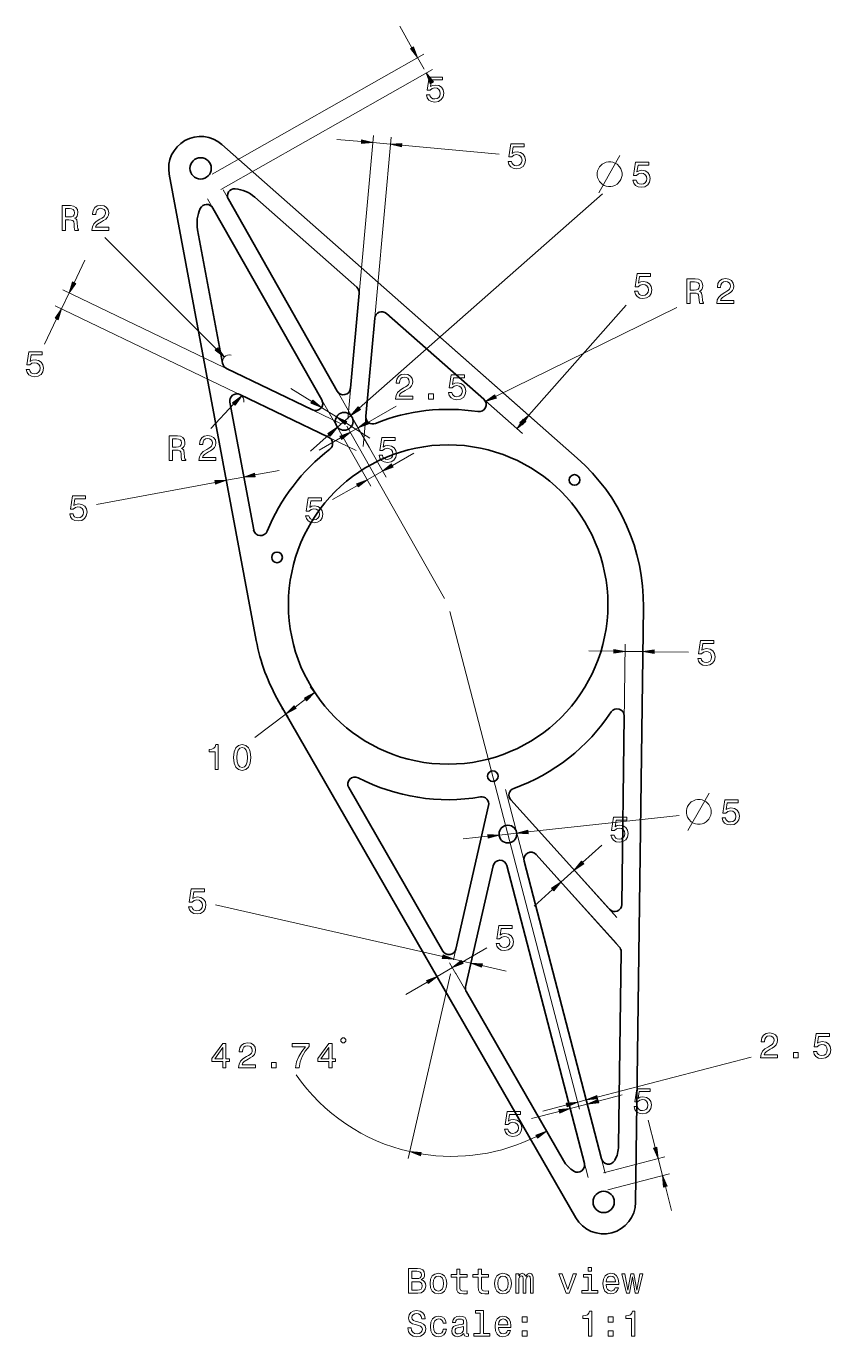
# Model space of a CAD drawing. Extents: x 9 to 581, y 52 to 424.
# Drawn here: x 354.6 to 581.2, y 52 to 421.3 of the extents above; entities that cross this region are included whole.
import ezdxf

# ---------------------------------------------------------------- set-up
doc = ezdxf.new("R2010")
doc.units = 0

msp = doc.modelspace()

# ---------------------------------------------------------------- linework, layer by layer
at = {"color": 3, "lineweight": 13, "ltscale": 0.174624}
for p, q in [((459.81, 421.3), (463.26, 415.23)), ((368.06, 349.03), (371.09, 355.33)), ((434.66, 301.58), (439.9, 306.2)), ((437.07, 301.85), (443.15, 305.29)), ((457.75, 297.5), (463.82, 300.95)), ((513.12, 245.26), (520.11, 245.17)), ((477.7, 192.28), (484.64, 193.03)), ((497.69, 173.33), (502.88, 178)), ((482.98, 156.58), (489.79, 155.03)), ((461.51, 148.44), (467.56, 151.92)), ((515.74, 118.35), (522.5, 120.11)), ((534.64, 94.31), (536.4, 87.55))]:
    msp.add_line(p, q, dxfattribs=at)
at = {"color": 3, "lineweight": 13}
for p, q in [((406.93, 379.61), (466.56, 413.45)), ((409.39, 375.26), (469.03, 409.11)), ((445.14, 310.52), (452.38, 390.5)), ((449.47, 302.89), (457.36, 390.05)), ((460.34, 387.77), (487.8, 385.29)), ((410.03, 375.15), (455.97, 294.19)), ((448.42, 313.7), (516.95, 374.07)), ((405.68, 372.68), (451.62, 291.73)), ((408.2, 330.32), (376.77, 361.73)), ((443.16, 309.39), (364.88, 347.04)), ((447.49, 301.76), (362.72, 342.53)), ((460.11, 343.46), (497.66, 310.32)), ((486.81, 316.94), (537.91, 342.02)), ((496.16, 311.65), (523.59, 342.73)), ((456.8, 339.71), (494.35, 306.57)), ((412.13, 314.36), (416.24, 292.3)), ((407.21, 313.44), (411.33, 291.38)), ((472.46, 260.07), (444.92, 308.6)), ((374.39, 286.52), (407.84, 292.76)), ((473.96, 256.39), (510.44, 116.15)), ((522.36, 174.03), (523.31, 247.12)), ((527.35, 173.96), (528.31, 247.06)), ((489.6, 206.21), (512.86, 116.78)), ((495.93, 194.24), (538.52, 198.84)), ((520.85, 162.78), (503.9, 181.61)), ((407.9, 173.67), (471.91, 159.1)), ((474.07, 154.28), (462.21, 102.19)), ((475.51, 154.5), (502.15, 108.19)), ((515.43, 119.51), (558.86, 130.81)), ((512.89, 96.82), (507.32, 118.22)), ((517.73, 98.08), (512.16, 119.48))]:
    msp.add_line(p, q, dxfattribs=at)
at = {"color": 3, "lineweight": 13, "ltscale": 0.09487}
msp.add_line((464.82, 412.47), (466.7, 409.17), dxfattribs=at)
at = {"color": 7, "lineweight": 35}
for p, q in [((509.84, 299.57), (409.66, 387.98)), ((394.86, 379.58), (419.39, 248.23)), ((447.69, 347.75), (418.97, 373.1)), ((407.17, 370.06), (437.86, 315.99)), ((442.2, 318.46), (411.52, 372.53)), ((402.86, 363.96), (409.89, 326.3)), ((448.36, 346.07), (445.94, 319.26)), ((483.49, 316.16), (456.06, 340.36)), ((450.25, 311.41), (452.75, 339.04)), ((410.99, 324.86), (435.25, 313.2)), ((411.94, 315.33), (418.66, 279.37)), ((439.78, 305.47), (414.78, 317.5)), ((526.26, 89.85), (528.45, 257.61)), ((425.78, 230.9), (509.46, 85.48)), ((523.05, 226.94), (522.35, 173.77)), ((445.45, 206.75), (471.96, 160.66)), ((518.87, 172.46), (491.11, 203.3)), ((475.65, 161.21), (484.86, 201.67)), ((486.12, 184.71), (478.36, 150.61)), ((511.84, 100.84), (490.01, 184.77)), ((494.85, 186.03), (516.68, 102.1)), ((498.27, 187.87), (521.67, 161.88)), ((522.18, 160.51), (521.46, 105.76)), ((478.58, 149.17), (505.94, 101.61))]:
    msp.add_line(p, q, dxfattribs=at)
at = {"color": 3, "lineweight": 13, "ltscale": 0.174623}
msp.add_line((442.08, 389.42), (449.04, 388.79), dxfattribs=at)
at = {"color": 3, "lineweight": 13, "ltscale": 0.124999}
for p, q in [((452.2, 388.51), (457.18, 388.06)), ((470.31, 153.51), (474.65, 156))]:
    msp.add_line(p, q, dxfattribs=at)
at = {"color": 3, "lineweight": 13, "ltscale": 0.125}
for p, q in [((364.52, 341.67), (366.69, 346.17)), ((450.64, 293.47), (454.99, 295.93)), ((410.96, 293.35), (415.88, 294.26)), ((523.28, 245.12), (528.28, 245.06)), ((487.8, 193.37), (492.77, 193.9)), ((505.24, 180.13), (508.95, 183.47)), ((475.01, 158.4), (479.88, 157.29)), ((507.83, 116.29), (512.66, 117.55)), ((532.58, 102.22), (533.84, 97.38))]:
    msp.add_line(p, q, dxfattribs=at)
at = {"color": 3, "lineweight": 13, "ltscale": 0.196413}
msp.add_line((359.74, 331.72), (363.14, 338.81), dxfattribs=at)
at = {"color": 3, "lineweight": 13, "ltscale": 0.174625}
for p, q in [((429.15, 319.25), (435.06, 315.53)), ((500.11, 115.53), (506.87, 117.29))]:
    msp.add_line(p, q, dxfattribs=at)
at = {"color": 3, "lineweight": 13, "ltscale": 0.237668}
msp.add_line((413.1, 314.84), (406.58, 307.92), dxfattribs=at)
at = {"color": 3, "lineweight": 13, "ltscale": 0.229571}
msp.add_line((450.85, 309.66), (458.83, 314.19), dxfattribs=at)
at = {"color": 3, "lineweight": 13, "ltscale": 0.125001}
for p, q in [((437.75, 313.84), (441.98, 311.18)), ((442.28, 308.29), (446.04, 311.6))]:
    msp.add_line(p, q, dxfattribs=at)
at = {"color": 3, "lineweight": 13, "ltscale": 0.199298}
msp.add_line((444.67, 309.49), (451.42, 305.25), dxfattribs=at)
at = {"color": 3, "lineweight": 13, "ltscale": 0.062499}
msp.add_line((445.91, 306.86), (448.08, 308.1), dxfattribs=at)
at = {"color": 3, "lineweight": 13, "ltscale": 0.206063}
msp.add_line((451.17, 302.67), (447.1, 309.83), dxfattribs=at)
at = {"color": 3, "lineweight": 13, "ltscale": 0.174626}
msp.add_line((419, 294.85), (425.86, 296.13), dxfattribs=at)
at = {"color": 3, "lineweight": 13, "ltscale": 0.201641}
msp.add_line((440.86, 287.92), (447.88, 291.9), dxfattribs=at)
at = {"color": 3, "lineweight": 13, "ltscale": 0.243583}
msp.add_line((531.46, 245.02), (541.2, 244.89), dxfattribs=at)
at = {"color": 3, "lineweight": 13, "ltscale": 0.074435}
for p, q in [((436.37, 232.76), (434.57, 235.13)), ((428.39, 226.72), (426.6, 229.1))]:
    msp.add_line(p, q, dxfattribs=at)
at = {"color": 3, "lineweight": 13, "ltscale": 0.091249}
msp.add_line((430.34, 229.42), (433.25, 231.62), dxfattribs=at)
at = {"color": 3, "lineweight": 13, "ltscale": 0.276175}
msp.add_line((419, 220.84), (427.8, 227.5), dxfattribs=at)
at = {"color": 3, "lineweight": 13, "ltscale": 0.182611}
msp.add_line((511.31, 185.6), (516.74, 190.48), dxfattribs=at)
at = {"color": 3, "lineweight": 13, "ltscale": 0.498182}
msp.add_line((520.95, 170.15), (507.62, 184.96), dxfattribs=at)
at = {"color": 3, "lineweight": 13, "ltscale": 0.055517}
msp.add_line((474.96, 158.18), (475.45, 160.35), dxfattribs=at)
at = {"color": 3, "lineweight": 13, "ltscale": 0.201373}
msp.add_line((477.4, 157.58), (484.38, 161.6), dxfattribs=at)
at = {"color": 3, "lineweight": 13, "ltscale": 0.190799}
msp.add_line((478.63, 151.8), (480.33, 159.24), dxfattribs=at)
at = {"color": 3, "lineweight": 13, "ltscale": 0.090195}
for p, q in [((473.84, 157.39), (475.64, 154.27)), ((469.51, 154.9), (471.31, 151.77))]:
    msp.add_line(p, q, dxfattribs=at)
at = {"color": 3, "lineweight": 13, "ltscale": 0.0625}
msp.add_line((509.94, 118.08), (512.36, 118.71), dxfattribs=at)
at = {"color": 3, "lineweight": 13, "ltscale": 0.202693}
msp.add_line((496.91, 113.45), (504.75, 115.49), dxfattribs=at)
at = {"color": 3, "lineweight": 13, "ltscale": 0.199013}
msp.add_line((529.78, 113), (531.78, 105.29), dxfattribs=at)
at = {"color": 3, "lineweight": 13, "ltscale": 0.447841}
for p, q in [((517.18, 98.21), (534.51, 102.72)), ((518.44, 93.37), (535.77, 97.89))]:
    msp.add_line(p, q, dxfattribs=at)
at = {"color": 3, "lineweight": 13}
for points in [[(462.82, 414.98), (464.82, 412.47), (463.7, 415.48)], [(469.3, 405.61), (467.29, 408.12), (468.42, 405.11)], [(467.34, 401.96), (467.56, 401.13), (468.05, 400.49), (468.78, 400.08), (469.71, 399.93), (470.72, 400.12), (471.52, 400.61), (472.03, 401.4), (472.22, 402.4), (472.05, 403.34), (471.56, 404.08), (470.81, 404.55), (469.83, 404.72), (469.07, 404.6), (468.49, 404.27), (468.77, 406.16), (471.83, 406.16), (471.83, 406.98), (468.09, 406.98), (467.54, 403.27), (468.34, 403.27), (468.93, 403.75), (469.68, 403.92), (470.32, 403.81), (470.82, 403.48), (471.13, 402.99), (471.24, 402.35), (471.13, 401.72), (470.81, 401.22), (470.31, 400.91), (469.68, 400.8), (469.14, 400.87), (468.73, 401.1), (468.42, 401.47), (468.27, 401.96)], [(448.99, 388.29), (452.2, 388.51), (449.08, 389.29)], [(460.39, 388.27), (457.18, 388.06), (460.29, 387.27)], [(490.37, 383.15), (490.59, 382.33), (491.09, 381.68), (491.81, 381.28), (492.74, 381.13), (493.76, 381.31), (494.56, 381.8), (495.06, 382.59), (495.25, 383.6), (495.08, 384.54), (494.6, 385.27), (493.84, 385.75), (492.86, 385.92), (492.1, 385.8), (491.52, 385.46), (491.8, 387.35), (494.87, 387.35), (494.87, 388.18), (491.13, 388.18), (490.57, 384.47), (491.38, 384.47), (491.96, 384.94), (492.71, 385.11), (493.36, 385), (493.85, 384.68), (494.16, 384.18), (494.27, 383.55), (494.16, 382.91), (493.84, 382.42), (493.35, 382.11), (492.71, 381.99), (492.18, 382.06), (491.76, 382.3), (491.46, 382.66), (491.31, 383.15)], [(519.28, 383.1), (518.58, 383.1), (517.99, 382.99), (517.41, 382.75), (516.83, 382.4), (516.13, 381.7), (515.78, 381.12), (515.54, 380.54), (515.43, 379.95), (515.43, 379.25), (515.54, 378.67), (515.78, 378.09), (516.13, 377.5), (516.83, 376.8), (517.41, 376.45), (517.99, 376.22), (518.58, 376.1), (519.28, 376.1), (519.86, 376.22), (520.44, 376.45), (521.03, 376.8), (521.73, 377.5), (522.08, 378.09), (522.31, 378.67), (522.43, 379.25), (522.43, 379.95), (522.31, 380.54), (522.08, 381.12), (521.73, 381.7), (521.03, 382.4), (520.44, 382.75), (519.86, 382.99)], [(525.5, 377.93), (525.72, 377.1), (526.22, 376.46), (526.95, 376.05), (527.87, 375.9), (528.89, 376.08), (529.69, 376.58), (530.19, 377.37), (530.38, 378.37), (530.21, 379.31), (529.73, 380.05), (528.97, 380.52), (527.99, 380.69), (527.24, 380.57), (526.65, 380.24), (526.94, 382.13), (530, 382.13), (530, 382.95), (526.26, 382.95), (525.7, 379.24), (526.51, 379.24), (527.1, 379.72), (527.84, 379.89), (528.49, 379.78), (528.98, 379.45), (529.3, 378.96), (529.41, 378.32), (529.3, 377.69), (528.97, 377.19), (528.48, 376.88), (527.84, 376.77), (527.31, 376.84), (526.89, 377.07), (526.59, 377.44), (526.44, 377.93)], [(364.67, 363.76), (365.61, 363.76), (365.61, 366.72), (366.57, 366.72), (367.28, 366.69), (367.72, 366.55), (367.96, 366.21), (368.06, 365.62), (368.11, 364.71), (368.17, 364.12), (368.3, 363.76), (369.35, 363.76), (369.35, 363.95), (369.12, 364.24), (369.04, 364.76), (368.97, 365.89), (368.8, 366.73), (368.57, 366.99), (368.2, 367.18), (368.61, 367.43), (368.89, 367.79), (369.07, 368.23), (369.13, 368.77), (368.99, 369.61), (368.59, 370.25), (367.92, 370.63), (367.01, 370.76), (364.67, 370.76)], [(366.75, 369.9), (367.37, 369.84), (367.8, 369.65), (368.07, 369.3), (368.16, 368.75), (368.06, 368.16), (367.79, 367.81), (367.33, 367.63), (366.69, 367.58), (365.61, 367.58), (365.61, 369.9)], [(373.07, 363.76), (377.89, 363.76), (377.89, 364.63), (374.08, 364.63), (374.29, 365.1), (374.66, 365.5), (375.78, 366.21), (376.37, 366.52), (377.04, 366.95), (377.51, 367.45), (377.78, 368.05), (377.89, 368.72), (377.71, 369.57), (377.24, 370.24), (376.51, 370.66), (375.58, 370.81), (374.61, 370.64), (373.87, 370.17), (373.4, 369.41), (373.24, 368.41), (373.24, 368.27), (374.15, 368.27), (374.15, 368.35), (374.24, 369.04), (374.52, 369.54), (374.95, 369.86), (375.53, 369.98), (376.11, 369.87), (376.54, 369.62), (376.83, 369.23), (376.93, 368.73), (376.86, 368.27), (376.67, 367.88), (376.34, 367.53), (375.9, 367.23), (375.3, 366.91), (374.32, 366.28), (373.62, 365.62), (373.21, 364.81), (373.07, 363.79)], [(525.97, 346.59), (526.19, 345.76), (526.68, 345.11), (527.41, 344.71), (528.34, 344.56), (529.36, 344.74), (530.15, 345.23), (530.66, 346.02), (530.85, 347.03), (530.68, 347.97), (530.19, 348.7), (529.44, 349.18), (528.46, 349.35), (527.7, 349.23), (527.12, 348.9), (527.4, 350.78), (530.47, 350.78), (530.47, 351.61), (526.72, 351.61), (526.17, 347.9), (526.98, 347.9), (527.56, 348.37), (528.31, 348.54), (528.95, 348.43), (529.45, 348.11), (529.76, 347.61), (529.87, 346.98), (529.76, 346.34), (529.44, 345.85), (528.94, 345.54), (528.31, 345.43), (527.77, 345.5), (527.36, 345.73), (527.06, 346.09), (526.91, 346.59)], [(367.61, 349.25), (366.69, 346.17), (368.52, 348.82)], [(540.73, 343.12), (541.67, 343.12), (541.67, 346.07), (542.63, 346.07), (543.33, 346.04), (543.78, 345.9), (544.02, 345.57), (544.12, 344.98), (544.17, 344.07), (544.23, 343.47), (544.35, 343.12), (545.41, 343.12), (545.41, 343.31), (545.18, 343.59), (545.1, 344.12), (545.03, 345.25), (544.86, 346.08), (544.63, 346.35), (544.26, 346.54), (544.67, 346.79), (544.95, 347.14), (545.13, 347.59), (545.19, 348.12), (545.05, 348.97), (544.65, 349.61), (543.98, 349.99), (543.07, 350.12), (540.73, 350.12)], [(542.81, 349.26), (543.43, 349.2), (543.86, 349.01), (544.13, 348.66), (544.22, 348.1), (544.12, 347.52), (543.85, 347.16), (543.38, 346.98), (542.75, 346.93), (541.67, 346.93), (541.67, 349.26)], [(549.13, 343.12), (553.94, 343.12), (553.94, 343.99), (550.14, 343.99), (550.35, 344.46), (550.72, 344.85), (551.84, 345.57), (552.43, 345.87), (553.1, 346.31), (553.57, 346.81), (553.84, 347.41), (553.94, 348.08), (553.77, 348.93), (553.3, 349.6), (552.57, 350.02), (551.63, 350.17), (550.67, 350), (549.93, 349.52), (549.46, 348.77), (549.29, 347.77), (549.29, 347.63), (550.21, 347.63), (550.21, 347.71), (550.3, 348.39), (550.57, 348.9), (551.01, 349.22), (551.58, 349.33), (552.17, 349.23), (552.6, 348.98), (552.88, 348.59), (552.99, 348.09), (552.91, 347.63), (552.72, 347.23), (552.4, 346.89), (551.96, 346.59), (551.36, 346.27), (550.37, 345.64), (549.68, 344.98), (549.26, 344.17), (549.13, 343.15)], [(363.6, 338.59), (364.52, 341.67), (362.69, 339.02)], [(354.58, 324.52), (354.8, 323.69), (355.29, 323.05), (356.02, 322.64), (356.95, 322.49), (357.97, 322.67), (358.76, 323.17), (359.27, 323.95), (359.46, 324.96), (359.29, 325.9), (358.8, 326.64), (358.05, 327.11), (357.07, 327.28), (356.31, 327.16), (355.73, 326.83), (356.01, 328.71), (359.08, 328.71), (359.08, 329.54), (355.33, 329.54), (354.78, 325.83), (355.59, 325.83), (356.17, 326.3), (356.92, 326.48), (357.56, 326.36), (358.06, 326.04), (358.37, 325.55), (358.48, 324.91), (358.37, 324.28), (358.05, 323.78), (357.55, 323.47), (356.92, 323.36), (356.38, 323.43), (355.97, 323.66), (355.67, 324.02), (355.52, 324.52)], [(407.84, 329.97), (410.45, 328.08), (408.56, 330.68)], [(458.65, 316.23), (463.46, 316.23), (463.46, 317.09), (459.66, 317.09), (459.87, 317.57), (460.23, 317.96), (461.35, 318.68), (461.95, 318.98), (462.61, 319.41), (463.09, 319.92), (463.36, 320.51), (463.46, 321.19), (463.29, 322.04), (462.81, 322.7), (462.09, 323.13), (461.15, 323.28), (460.18, 323.11), (459.44, 322.63), (458.97, 321.88), (458.81, 320.88), (458.81, 320.74), (459.73, 320.74), (459.73, 320.82), (459.82, 321.5), (460.09, 322.01), (460.52, 322.33), (461.1, 322.44), (461.68, 322.34), (462.12, 322.09), (462.4, 321.69), (462.5, 321.2), (462.43, 320.74), (462.24, 320.34), (461.92, 320), (461.47, 319.7), (460.88, 319.37), (459.89, 318.75), (459.19, 318.08), (458.78, 317.28), (458.65, 316.26)], [(473.55, 318.05), (473.77, 317.23), (474.27, 316.58), (474.99, 316.18), (475.92, 316.02), (476.94, 316.21), (477.74, 316.7), (478.24, 317.49), (478.43, 318.5), (478.26, 319.43), (477.78, 320.17), (477.02, 320.64), (476.04, 320.82), (475.29, 320.7), (474.7, 320.36), (474.98, 322.25), (478.05, 322.25), (478.05, 323.08), (474.31, 323.08), (473.75, 319.36), (474.56, 319.36), (475.14, 319.84), (475.89, 320.01), (476.54, 319.9), (477.03, 319.58), (477.34, 319.08), (477.45, 318.45), (477.34, 317.81), (477.02, 317.32), (476.53, 317), (475.89, 316.89), (475.36, 316.96), (474.94, 317.2), (474.64, 317.56), (474.49, 318.05)], [(467.88, 316.23), (469.28, 316.23), (469.28, 317.73), (467.88, 317.73)], [(413.47, 314.5), (415.28, 317.15), (412.74, 315.18)], [(434.79, 315.11), (437.75, 313.84), (435.33, 315.96)], [(448.09, 314.08), (446.04, 311.6), (448.75, 313.32)], [(486.59, 317.39), (483.96, 315.54), (487.03, 316.49)], [(444.94, 309.92), (441.98, 311.18), (444.4, 309.07)], [(494.57, 310.61), (492.85, 307.9), (495.33, 309.95)], [(494.43, 308.93), (496.16, 311.65), (493.68, 309.6)], [(440.23, 305.82), (442.28, 308.29), (439.57, 306.57)], [(443.4, 304.86), (445.91, 306.86), (442.9, 305.73)], [(450.6, 310.1), (448.08, 308.1), (451.09, 309.23)], [(394.82, 298.89), (395.76, 298.89), (395.76, 301.84), (396.71, 301.84), (397.42, 301.81), (397.86, 301.67), (398.11, 301.34), (398.21, 300.74), (398.26, 299.84), (398.32, 299.24), (398.44, 298.89), (399.5, 298.89), (399.5, 299.08), (399.27, 299.36), (399.18, 299.89), (399.11, 301.02), (398.94, 301.85), (398.71, 302.12), (398.35, 302.31), (398.75, 302.56), (399.03, 302.91), (399.22, 303.36), (399.28, 303.89), (399.13, 304.74), (398.73, 305.37), (398.07, 305.76), (397.16, 305.89), (394.82, 305.89)], [(396.9, 305.03), (397.51, 304.97), (397.94, 304.78), (398.22, 304.43), (398.31, 303.87), (398.21, 303.29), (397.93, 302.93), (397.47, 302.75), (396.83, 302.7), (395.76, 302.7), (395.76, 305.03)], [(403.22, 298.89), (408.03, 298.89), (408.03, 299.76), (404.23, 299.76), (404.44, 300.23), (404.8, 300.62), (405.92, 301.34), (406.52, 301.64), (407.18, 302.08), (407.66, 302.58), (407.93, 303.18), (408.03, 303.85), (407.86, 304.7), (407.38, 305.36), (406.66, 305.79), (405.72, 305.94), (404.75, 305.77), (404.01, 305.29), (403.54, 304.54), (403.38, 303.54), (403.38, 303.4), (404.3, 303.4), (404.3, 303.48), (404.39, 304.16), (404.66, 304.67), (405.09, 304.99), (405.67, 305.1), (406.25, 305), (406.69, 304.75), (406.97, 304.36), (407.07, 303.86), (407, 303.4), (406.81, 303), (406.49, 302.66), (406.04, 302.36), (405.45, 302.04), (404.46, 301.41), (403.76, 300.74), (403.35, 299.94), (403.22, 298.92)], [(453.99, 300.39), (454.21, 299.56), (454.7, 298.92), (455.43, 298.51), (456.36, 298.36), (457.38, 298.54), (458.17, 299.04), (458.68, 299.82), (458.87, 300.83), (458.7, 301.77), (458.21, 302.51), (457.46, 302.98), (456.48, 303.15), (455.72, 303.03), (455.14, 302.7), (455.42, 304.59), (458.49, 304.59), (458.49, 305.41), (454.74, 305.41), (454.19, 301.7), (455, 301.7), (455.58, 302.17), (456.33, 302.35), (456.97, 302.24), (457.47, 301.91), (457.78, 301.42), (457.89, 300.78), (457.78, 300.15), (457.46, 299.65), (456.96, 299.34), (456.33, 299.23), (455.79, 299.3), (455.38, 299.53), (455.08, 299.9), (454.92, 300.39)], [(457.5, 297.94), (454.99, 295.93), (458, 297.06)], [(407.93, 292.27), (410.96, 293.35), (407.75, 293.26)], [(418.91, 295.34), (415.88, 294.26), (419.09, 294.35)], [(448.12, 291.46), (450.64, 293.47), (447.63, 292.34)], [(366.82, 283.9), (367.05, 283.07), (367.54, 282.42), (368.27, 282.02), (369.19, 281.87), (370.21, 282.05), (371.01, 282.55), (371.51, 283.33), (371.71, 284.34), (371.53, 285.28), (371.05, 286.02), (370.29, 286.49), (369.31, 286.66), (368.56, 286.54), (367.97, 286.21), (368.26, 288.09), (371.32, 288.09), (371.32, 288.92), (367.58, 288.92), (367.03, 285.21), (367.83, 285.21), (368.42, 285.68), (369.16, 285.85), (369.81, 285.74), (370.3, 285.42), (370.62, 284.93), (370.73, 284.29), (370.62, 283.66), (370.29, 283.16), (369.8, 282.85), (369.16, 282.74), (368.63, 282.81), (368.22, 283.04), (367.91, 283.4), (367.76, 283.9)], [(433.29, 283.37), (433.51, 282.54), (434.01, 281.9), (434.73, 281.49), (435.66, 281.34), (436.68, 281.52), (437.48, 282.02), (437.98, 282.8), (438.17, 283.81), (438, 284.75), (437.52, 285.49), (436.76, 285.96), (435.78, 286.13), (435.03, 286.01), (434.44, 285.68), (434.72, 287.56), (437.79, 287.56), (437.79, 288.39), (434.05, 288.39), (433.49, 284.68), (434.3, 284.68), (434.89, 285.15), (435.63, 285.32), (436.28, 285.21), (436.77, 284.89), (437.08, 284.4), (437.19, 283.76), (437.08, 283.13), (436.76, 282.63), (436.27, 282.32), (435.63, 282.21), (435.1, 282.28), (434.68, 282.51), (434.38, 282.87), (434.23, 283.37)], [(543.77, 243.15), (543.99, 242.32), (544.48, 241.68), (545.21, 241.27), (546.14, 241.12), (547.16, 241.3), (547.95, 241.8), (548.46, 242.59), (548.65, 243.59), (548.48, 244.53), (547.99, 245.27), (547.24, 245.74), (546.26, 245.91), (545.5, 245.79), (544.92, 245.46), (545.2, 247.35), (548.27, 247.35), (548.27, 248.17), (544.52, 248.17), (543.97, 244.46), (544.78, 244.46), (545.36, 244.94), (546.11, 245.11), (546.75, 245), (547.25, 244.67), (547.56, 244.18), (547.67, 243.54), (547.56, 242.91), (547.24, 242.41), (546.74, 242.1), (546.11, 241.99), (545.57, 242.06), (545.16, 242.29), (544.86, 242.66), (544.7, 243.15)], [(520.1, 244.66), (523.28, 245.12), (520.12, 245.67)], [(531.46, 245.52), (528.28, 245.06), (531.45, 244.51)], [(433.55, 231.22), (435.78, 233.54), (432.94, 232.02)], [(430.03, 229.82), (427.8, 227.5), (430.64, 229.02)], [(407.77, 211.8), (408.69, 211.8), (408.69, 218.85), (408, 218.85), (407.82, 218.24), (407.46, 217.83), (406.9, 217.58), (406.14, 217.5), (406.14, 216.79), (407.77, 216.79)], [(412.99, 215.22), (413.15, 213.64), (413.62, 212.51), (414.38, 211.82), (415.43, 211.6), (416.46, 211.82), (417.22, 212.51), (417.69, 213.64), (417.85, 215.22), (417.69, 216.8), (417.49, 217.42), (417.22, 217.94), (416.46, 218.62), (415.43, 218.85), (414.38, 218.62), (413.62, 217.93), (413.15, 216.8)], [(413.96, 215.22), (414.04, 216.44), (414.3, 217.32), (414.75, 217.84), (415.43, 218.02), (416.09, 217.84), (416.55, 217.32), (416.8, 216.44), (416.88, 215.22), (416.8, 213.99), (416.55, 213.11), (416.09, 212.6), (415.43, 212.43), (414.75, 212.6), (414.3, 213.11), (414.04, 213.99)], [(544.41, 203.4), (543.71, 203.4), (543.12, 203.28), (542.54, 203.05), (541.96, 202.7), (541.26, 202), (540.91, 201.41), (540.67, 200.83), (540.56, 200.25), (540.56, 199.55), (540.67, 198.96), (540.91, 198.38), (541.26, 197.8), (541.96, 197.1), (542.54, 196.75), (543.12, 196.51), (543.71, 196.4), (544.41, 196.4), (544.99, 196.51), (545.57, 196.75), (546.16, 197.1), (546.86, 197.8), (547.21, 198.38), (547.44, 198.96), (547.56, 199.55), (547.56, 200.25), (547.44, 200.83), (547.21, 201.41), (546.86, 202), (546.16, 202.7), (545.57, 203.05), (544.99, 203.28)], [(550.63, 198.22), (550.85, 197.4), (551.35, 196.75), (552.07, 196.35), (553, 196.2), (554.02, 196.38), (554.82, 196.87), (555.32, 197.66), (555.51, 198.67), (555.34, 199.61), (554.86, 200.34), (554.1, 200.82), (553.12, 200.99), (552.37, 200.87), (551.78, 200.53), (552.06, 202.42), (555.13, 202.42), (555.13, 203.25), (551.39, 203.25), (550.83, 199.53), (551.64, 199.53), (552.22, 200.01), (552.97, 200.18), (553.62, 200.07), (554.11, 199.75), (554.42, 199.25), (554.53, 198.62), (554.42, 197.98), (554.1, 197.49), (553.61, 197.17), (552.97, 197.06), (552.44, 197.13), (552.02, 197.37), (551.72, 197.73), (551.57, 198.22)], [(519.31, 193.37), (519.53, 192.54), (520.03, 191.9), (520.75, 191.49), (521.68, 191.34), (522.7, 191.52), (523.5, 192.02), (524, 192.8), (524.19, 193.81), (524.02, 194.75), (523.54, 195.49), (522.78, 195.96), (521.8, 196.13), (521.04, 196.01), (520.46, 195.68), (520.74, 197.57), (523.81, 197.57), (523.81, 198.39), (520.07, 198.39), (519.51, 194.68), (520.32, 194.68), (520.9, 195.15), (521.65, 195.33), (522.29, 195.22), (522.79, 194.89), (523.1, 194.4), (523.21, 193.76), (523.1, 193.13), (522.78, 192.63), (522.28, 192.32), (521.65, 192.21), (521.11, 192.28), (520.7, 192.51), (520.4, 192.88), (520.25, 193.37)], [(484.7, 192.53), (487.8, 193.37), (484.59, 193.53)], [(495.87, 194.74), (492.77, 193.9), (495.98, 193.74)], [(510.98, 185.97), (508.95, 183.47), (511.65, 185.22)], [(400.33, 173.15), (400.55, 172.32), (401.04, 171.68), (401.77, 171.27), (402.7, 171.12), (403.72, 171.3), (404.51, 171.8), (405.02, 172.58), (405.21, 173.59), (405.04, 174.53), (404.55, 175.27), (403.8, 175.74), (402.82, 175.91), (402.06, 175.79), (401.48, 175.46), (401.76, 177.34), (404.83, 177.34), (404.83, 178.17), (401.08, 178.17), (400.53, 174.46), (401.34, 174.46), (401.92, 174.93), (402.67, 175.1), (403.31, 174.99), (403.81, 174.67), (404.12, 174.18), (404.23, 173.54), (404.12, 172.91), (403.8, 172.41), (403.3, 172.1), (402.67, 171.99), (402.13, 172.06), (401.72, 172.29), (401.42, 172.65), (401.27, 173.15)], [(503.21, 177.63), (505.24, 180.13), (502.54, 178.38)], [(486.95, 162.84), (487.17, 162.01), (487.66, 161.37), (488.39, 160.97), (489.32, 160.81), (490.34, 161), (491.13, 161.49), (491.64, 162.28), (491.83, 163.29), (491.66, 164.22), (491.17, 164.96), (490.42, 165.43), (489.44, 165.61), (488.68, 165.48), (488.1, 165.15), (488.38, 167.04), (491.45, 167.04), (491.45, 167.87), (487.7, 167.87), (487.15, 164.15), (487.96, 164.15), (488.54, 164.63), (489.29, 164.8), (489.93, 164.69), (490.43, 164.37), (490.74, 163.87), (490.85, 163.24), (490.74, 162.6), (490.42, 162.11), (489.92, 161.79), (489.29, 161.68), (488.75, 161.75), (488.34, 161.98), (488.04, 162.35), (487.88, 162.84)], [(471.8, 158.61), (475.01, 158.4), (472.02, 159.59)], [(477.15, 158.02), (474.65, 156), (477.65, 157.15)], [(483.09, 157.07), (479.88, 157.29), (482.87, 156.09)], [(467.81, 151.49), (470.31, 153.51), (467.31, 152.36)], [(561.46, 130.57), (566.27, 130.57), (566.27, 131.44), (562.47, 131.44), (562.68, 131.92), (563.05, 132.31), (564.17, 133.03), (564.76, 133.33), (565.43, 133.76), (565.9, 134.27), (566.17, 134.86), (566.27, 135.54), (566.1, 136.38), (565.63, 137.05), (564.9, 137.47), (563.96, 137.63), (563, 137.45), (562.26, 136.98), (561.79, 136.22), (561.62, 135.22), (561.62, 135.08), (562.54, 135.08), (562.54, 135.16), (562.63, 135.85), (562.91, 136.35), (563.34, 136.68), (563.91, 136.79), (564.5, 136.69), (564.93, 136.43), (565.22, 136.04), (565.32, 135.55), (565.25, 135.08), (565.05, 134.69), (564.73, 134.35), (564.29, 134.04), (563.69, 133.72), (562.7, 133.1), (562.01, 132.43), (561.59, 131.62), (561.46, 130.61)], [(576.37, 132.4), (576.59, 131.57), (577.08, 130.93), (577.81, 130.52), (578.74, 130.37), (579.76, 130.55), (580.55, 131.05), (581.06, 131.84), (581.25, 132.84), (581.08, 133.78), (580.59, 134.52), (579.84, 134.99), (578.86, 135.16), (578.1, 135.04), (577.52, 134.71), (577.8, 136.6), (580.87, 136.6), (580.87, 137.42), (577.12, 137.42), (576.57, 133.71), (577.38, 133.71), (577.96, 134.19), (578.71, 134.36), (579.35, 134.25), (579.85, 133.92), (580.16, 133.43), (580.27, 132.79), (580.16, 132.16), (579.84, 131.66), (579.34, 131.35), (578.71, 131.24), (578.17, 131.31), (577.76, 131.54), (577.46, 131.91), (577.31, 132.4)], [(409.95, 127.79), (410.86, 127.79), (410.86, 129.52), (411.86, 129.52), (411.86, 130.33), (410.86, 130.33), (410.86, 134.63), (409.94, 134.63), (406.88, 130.41), (406.88, 129.52), (409.95, 129.52)], [(407.72, 130.33), (409.95, 133.46), (409.95, 130.33)], [(414.41, 127.79), (419.22, 127.79), (419.22, 128.65), (415.42, 128.65), (415.63, 129.13), (415.99, 129.52), (417.11, 130.24), (417.71, 130.54), (418.37, 130.97), (418.85, 131.48), (419.12, 132.07), (419.22, 132.75), (419.05, 133.59), (418.58, 134.26), (417.85, 134.68), (416.91, 134.84), (415.94, 134.66), (415.21, 134.19), (414.73, 133.43), (414.57, 132.43), (414.57, 132.29), (415.49, 132.29), (415.49, 132.37), (415.58, 133.06), (415.85, 133.56), (416.29, 133.89), (416.86, 134), (417.45, 133.9), (417.88, 133.65), (418.16, 133.25), (418.26, 132.76), (418.19, 132.29), (418, 131.9), (417.68, 131.56), (417.23, 131.25), (416.64, 130.93), (415.65, 130.31), (414.95, 129.64), (414.54, 128.83), (414.41, 127.82)], [(430.41, 127.79), (431.43, 127.79), (431.76, 129.45), (432.35, 131), (433.18, 132.45), (434.26, 133.8), (434.26, 134.63), (429.46, 134.63), (429.46, 133.72), (433.29, 133.72), (432.18, 132.35), (431.34, 130.93), (430.76, 129.42)], [(439.84, 127.79), (440.75, 127.79), (440.75, 129.52), (441.75, 129.52), (441.75, 130.33), (440.75, 130.33), (440.75, 134.63), (439.83, 134.63), (436.77, 130.41), (436.77, 129.52), (439.84, 129.52)], [(437.61, 130.33), (439.84, 133.46), (439.84, 130.33)], [(443.72, 134.79), (444.19, 134.79), (444.66, 135.25), (444.66, 135.72), (444.19, 136.19), (443.72, 136.19), (443.26, 135.72), (443.26, 135.25)], [(423.65, 127.79), (425.04, 127.79), (425.04, 129.29), (423.65, 129.29)], [(570.7, 130.57), (572.09, 130.57), (572.09, 132.08), (570.7, 132.08)], [(515.31, 120), (512.36, 118.71), (515.56, 119.03)], [(515.61, 118.83), (512.66, 117.55), (515.86, 117.86)], [(525.83, 116.86), (526.06, 116.03), (526.55, 115.38), (527.28, 114.98), (528.2, 114.83), (529.22, 115.01), (530.02, 115.5), (530.52, 116.29), (530.72, 117.3), (530.54, 118.24), (530.06, 118.97), (529.3, 119.45), (528.33, 119.62), (527.57, 119.5), (526.98, 119.16), (527.27, 121.05), (530.33, 121.05), (530.33, 121.88), (526.59, 121.88), (526.04, 118.17), (526.84, 118.17), (527.43, 118.64), (528.17, 118.81), (528.82, 118.7), (529.31, 118.38), (529.63, 117.88), (529.74, 117.25), (529.63, 116.61), (529.3, 116.12), (528.81, 115.81), (528.17, 115.7), (527.64, 115.77), (527.23, 116), (526.92, 116.36), (526.77, 116.86)], [(489.34, 110.46), (489.56, 109.63), (490.05, 108.98), (490.78, 108.58), (491.71, 108.43), (492.73, 108.61), (493.52, 109.1), (494.03, 109.89), (494.22, 110.9), (494.05, 111.84), (493.56, 112.57), (492.81, 113.05), (491.83, 113.22), (491.07, 113.1), (490.49, 112.76), (490.77, 114.65), (493.84, 114.65), (493.84, 115.48), (490.09, 115.48), (489.54, 111.77), (490.35, 111.77), (490.93, 112.24), (491.68, 112.41), (492.32, 112.3), (492.82, 111.98), (493.13, 111.48), (493.24, 110.85), (493.13, 110.21), (492.81, 109.72), (492.31, 109.41), (491.68, 109.3), (491.14, 109.37), (490.73, 109.6), (490.43, 109.96), (490.27, 110.46)], [(504.88, 115), (507.83, 116.29), (504.63, 115.98)], [(507, 116.8), (509.94, 118.08), (506.74, 117.77)], [(498.66, 107.91), (501.16, 109.93), (498.15, 108.78)], [(465.87, 103.93), (462.66, 104.14), (465.64, 102.95)], [(531.29, 105.17), (532.58, 102.22), (532.27, 105.42)], [(535.12, 94.44), (533.84, 97.38), (534.15, 94.18)]]:
    msp.add_lwpolyline(points, close=True, dxfattribs=at)
for points in [[(515.89, 374.35), (519.86, 381.35), (521.84, 384.85)], [(541.02, 194.65), (544.99, 201.65), (546.97, 205.15)]]:
    msp.add_lwpolyline(points, dxfattribs=at)
at = {"color": 7, "lineweight": 13}
for points in [[(465.88, 68.04), (466.58, 68.62), (466.76, 69.02), (466.82, 69.5), (466.69, 70.26), (466.3, 70.8), (465.66, 71.13), (464.78, 71.25), (462.28, 71.25), (462.28, 64.25), (464.92, 64.25), (465.86, 64.4), (466.55, 64.81), (466.98, 65.46), (467.14, 66.35), (467.05, 66.95), (466.8, 67.44), (466.41, 67.8)], [(464.58, 68.35), (463.21, 68.35), (463.21, 70.42), (464.67, 70.42), (465.21, 70.36), (465.59, 70.18), (465.83, 69.86), (465.91, 69.4), (465.81, 68.93), (465.57, 68.61), (465.16, 68.41)], [(475.86, 68.73), (475.86, 66.02), (475.92, 65.14), (476.2, 64.54), (476.77, 64.18), (477.73, 64.06), (478.78, 64.11), (478.78, 64.88), (478.01, 64.82), (477.31, 64.9), (476.94, 65.15), (476.78, 65.58), (476.75, 66.17), (476.75, 68.73), (478.78, 68.73), (478.78, 69.49), (476.75, 69.49), (476.75, 71.07), (475.86, 71.07), (475.86, 69.49), (474.33, 69.49), (474.33, 68.73)], [(481.93, 68.73), (481.93, 66.02), (481.99, 65.14), (482.28, 64.54), (482.84, 64.18), (483.8, 64.06), (484.85, 64.11), (484.85, 64.88), (484.08, 64.82), (483.39, 64.9), (483.01, 65.15), (482.85, 65.58), (482.82, 66.17), (482.82, 68.73), (484.85, 68.73), (484.85, 69.49), (482.82, 69.49), (482.82, 71.07), (481.93, 71.07), (481.93, 69.49), (480.4, 69.49), (480.4, 68.73)], [(513.85, 71.5), (512.91, 71.5), (512.91, 70.49), (513.85, 70.49)], [(464.81, 65.09), (463.21, 65.09), (463.21, 67.5), (464.72, 67.5), (465.35, 67.43), (465.8, 67.22), (466.08, 66.86), (466.17, 66.33), (466.08, 65.78), (465.83, 65.39), (465.4, 65.16)], [(468.34, 66.96), (468.5, 65.73), (468.96, 64.82), (469.7, 64.25), (470.69, 64.06), (471.67, 64.25), (472.4, 64.81), (472.87, 65.72), (473.04, 66.96), (472.87, 68.19), (472.4, 69.11), (471.67, 69.66), (470.69, 69.86), (469.7, 69.66), (468.96, 69.1), (468.5, 68.19)], [(469.24, 66.97), (469.34, 67.88), (469.62, 68.53), (470.07, 68.93), (470.69, 69.08), (471.29, 68.93), (471.75, 68.54), (472.03, 67.88), (472.13, 66.97), (472.03, 66.05), (471.75, 65.38), (471.29, 64.98), (470.69, 64.85), (470.07, 64.98), (469.62, 65.38), (469.34, 66.05)], [(486.55, 66.96), (486.71, 65.73), (487.18, 64.82), (487.91, 64.25), (488.9, 64.06), (489.88, 64.25), (490.62, 64.81), (491.08, 65.72), (491.25, 66.96), (491.08, 68.19), (490.62, 69.11), (489.88, 69.66), (488.9, 69.86), (487.91, 69.66), (487.18, 69.1), (486.71, 68.19)], [(487.46, 66.97), (487.55, 67.88), (487.83, 68.53), (488.29, 68.93), (488.9, 69.08), (489.51, 68.93), (489.96, 68.54), (490.24, 67.88), (490.35, 66.97), (490.24, 66.05), (489.96, 65.38), (489.51, 64.98), (488.9, 64.85), (488.29, 64.98), (487.83, 65.38), (487.55, 66.05)], [(492.53, 64.25), (493.35, 64.25), (493.35, 67.88), (493.4, 68.42), (493.55, 68.81), (493.78, 69.05), (494.09, 69.14), (494.33, 69.06), (494.49, 68.85), (494.57, 68.51), (494.6, 68.06), (494.6, 64.25), (495.37, 64.25), (495.37, 67.88), (495.42, 68.41), (495.57, 68.8), (495.81, 69.05), (496.11, 69.14), (496.36, 69.06), (496.52, 68.85), (496.62, 68.06), (496.62, 64.25), (497.44, 64.25), (497.44, 68), (497.39, 68.77), (497.22, 69.37), (496.9, 69.73), (496.38, 69.86), (495.76, 69.66), (495.29, 69.08), (494.91, 69.65), (494.29, 69.86), (493.71, 69.66), (493.32, 69.1), (493.32, 69.67), (492.53, 69.67)], [(506.66, 64.25), (507.59, 64.25), (509.57, 69.67), (508.65, 69.67), (507.13, 65.3), (505.58, 69.67), (504.65, 69.67)], [(513.82, 65), (513.82, 69.49), (511.54, 69.49), (511.54, 68.73), (512.93, 68.73), (512.93, 65), (511.11, 65), (511.11, 64.25), (515.65, 64.25), (515.65, 65)], [(517.95, 66.71), (521.5, 66.71), (521.51, 67.12), (521.35, 68.28), (520.91, 69.15), (520.2, 69.67), (519.26, 69.86), (518.35, 69.66), (517.64, 69.1), (517.19, 68.18), (517.02, 66.97), (517.18, 65.73), (517.63, 64.82), (518.33, 64.25), (519.23, 64.06), (520.02, 64.19), (520.67, 64.54), (521.14, 65.08), (521.41, 65.81), (520.53, 65.81), (520.35, 65.4), (520.09, 65.1), (519.34, 64.86), (518.77, 64.97), (518.34, 65.32), (518.05, 65.9), (517.95, 66.68)], [(517.95, 67.45), (518.06, 68.15), (518.34, 68.66), (518.75, 68.97), (519.29, 69.09), (519.83, 68.97), (520.24, 68.66), (520.49, 68.15), (520.58, 67.45)], [(524.53, 64.25), (525.34, 68.85), (526.14, 64.25), (526.99, 64.25), (528.32, 69.67), (527.46, 69.67), (526.57, 65.07), (525.77, 69.67), (524.89, 69.67), (524.09, 65.07), (523.2, 69.67), (522.35, 69.67), (523.68, 64.25)], [(463.02, 54.47), (462.1, 54.47), (462.3, 53.4), (462.81, 52.61), (463.59, 52.14), (464.63, 51.97), (465.67, 52.13), (466.45, 52.57), (466.94, 53.27), (467.13, 54.19), (466.97, 55.02), (466.55, 55.55), (465.87, 55.9), (464.95, 56.17), (464.16, 56.36), (463.65, 56.58), (463.35, 56.9), (463.26, 57.41), (463.35, 57.86), (463.62, 58.2), (464.02, 58.43), (464.57, 58.52), (465.14, 58.41), (465.58, 58.14), (465.88, 57.69), (466.02, 57.07), (466.93, 57.07), (466.93, 57.09), (466.77, 58.04), (466.3, 58.75), (465.55, 59.19), (464.54, 59.34), (463.64, 59.19), (462.93, 58.77), (462.48, 58.11), (462.31, 57.26), (462.45, 56.51), (462.83, 55.99), (463.43, 55.65), (464.26, 55.39), (465.08, 55.16), (465.69, 54.93), (466.07, 54.61), (466.2, 54.09), (466.08, 53.55), (465.76, 53.15), (465.29, 52.9), (464.68, 52.82), (463.99, 52.93), (463.46, 53.25), (463.13, 53.77)], [(482.51, 58.66), (482.51, 52.91), (480.68, 52.91), (480.68, 52.16), (485.21, 52.16), (485.21, 52.91), (483.4, 52.91), (483.4, 59.4), (481.12, 59.4), (481.12, 58.66)], [(513.01, 52.16), (513.93, 52.16), (513.93, 59.21), (513.24, 59.21), (513.06, 58.6), (512.7, 58.18), (512.14, 57.94), (511.38, 57.86), (511.38, 57.14), (513.01, 57.14)], [(525.15, 52.16), (526.07, 52.16), (526.07, 59.21), (525.39, 59.21), (525.2, 58.6), (524.84, 58.18), (524.29, 57.94), (523.52, 57.86), (523.52, 57.14), (525.15, 57.14)], [(472.05, 55.78), (472.93, 55.78), (472.74, 56.59), (472.31, 57.22), (471.63, 57.62), (470.76, 57.77), (469.79, 57.57), (469.05, 57), (468.59, 56.08), (468.43, 54.85), (468.58, 53.63), (469.03, 52.73), (469.75, 52.16), (470.73, 51.97), (471.59, 52.12), (472.27, 52.54), (472.73, 53.21), (472.94, 54.1), (472.09, 54.1), (471.94, 53.53), (471.65, 53.11), (471.25, 52.85), (470.76, 52.77), (470.14, 52.9), (469.7, 53.3), (469.43, 53.96), (469.34, 54.88), (469.43, 55.79), (469.71, 56.45), (470.16, 56.85), (470.76, 56.99), (471.28, 56.9), (471.68, 56.67), (471.94, 56.29)], [(477.89, 52.87), (477.89, 52.84), (477.94, 52.49), (478.09, 52.25), (478.73, 52.06), (479.22, 52.14), (479.22, 52.83), (479.01, 52.8), (478.73, 52.93), (478.68, 53.33), (478.68, 56.13), (478.55, 56.85), (478.2, 57.36), (477.59, 57.66), (476.72, 57.77), (475.87, 57.65), (475.25, 57.3), (474.85, 56.77), (474.72, 56.06), (474.72, 56), (475.52, 56), (475.59, 56.43), (475.81, 56.73), (476.17, 56.91), (476.69, 56.98), (477.18, 56.93), (477.54, 56.78), (477.75, 56.52), (477.82, 56.16), (477.78, 55.73), (477.62, 55.52), (477.21, 55.42), (476.46, 55.34), (475.59, 55.16), (474.97, 54.83), (474.61, 54.33), (474.5, 53.58), (474.6, 52.92), (474.91, 52.42), (475.42, 52.11), (476.11, 52), (477.05, 52.21)], [(487.59, 54.61), (491.14, 54.61), (491.15, 55.03), (490.99, 56.19), (490.55, 57.05), (489.84, 57.58), (488.9, 57.77), (487.98, 57.57), (487.28, 57), (486.83, 56.08), (486.66, 54.87), (486.81, 53.63), (487.27, 52.73), (487.96, 52.16), (488.87, 51.97), (489.66, 52.1), (490.3, 52.44), (490.78, 52.99), (491.05, 53.71), (490.17, 53.71), (489.99, 53.31), (489.73, 53.01), (488.98, 52.77), (488.41, 52.88), (487.97, 53.23), (487.69, 53.8), (487.59, 54.58)], [(487.59, 55.36), (487.7, 56.05), (487.97, 56.57), (488.39, 56.88), (488.93, 56.99), (489.47, 56.88), (489.88, 56.57), (490.13, 56.05), (490.22, 55.36)], [(494.28, 56.07), (495.67, 56.07), (495.67, 57.58), (494.28, 57.58)], [(518.57, 56.07), (519.96, 56.07), (519.96, 57.58), (518.57, 57.58)], [(477.79, 54.06), (477.67, 53.53), (477.34, 53.13), (476.86, 52.87), (476.26, 52.78), (475.88, 52.83), (475.61, 52.99), (475.44, 53.27), (475.39, 53.66), (475.43, 54.02), (475.59, 54.27), (476.23, 54.55), (477.05, 54.67), (477.79, 54.91)], [(494.28, 52.16), (495.67, 52.16), (495.67, 53.66), (494.28, 53.66)], [(518.57, 52.16), (519.96, 52.16), (519.96, 53.66), (518.57, 53.66)]]:
    msp.add_lwpolyline(points, close=True, dxfattribs=at)
at = {"color": 7, "lineweight": 35}
for centre, radius in [((403.71, 381.23), 3), ((444.16, 309.95), 2.5), ((473.45, 258.33), 45), ((509.06, 293.43), 1.5), ((425.25, 271.62), 1.5), ((486.04, 209.94), 1.5), ((490.28, 193.64), 2.5), ((517.26, 89.97), 3)]:
    msp.add_circle(centre, radius, dxfattribs=at)
for centre, radius, start, end in [((403.71, 381.23), 9, 48.5709, 190.5774), ((413.26, 373.51), 2, 84.2946, 209.5741), ((412.49, 365.76), 9.79, 48.5709, 84.2946), ((412.49, 365.76), 9.79, 154.8536, 190.5774), ((405.43, 369.07), 2, 29.5741, 154.8536), ((446.37, 346.25), 2, 354.8319, 48.5709), ((454.74, 338.86), 2, 48.5709, 174.8319), ((411.86, 326.67), 2, 190.5774, 244.3164), ((413.91, 315.7), 2, 64.3164, 190.5774), ((443.94, 319.44), 2, 209.5741, 354.8319), ((436.12, 315), 2, 244.3164, 29.5741), ((482.16, 314.66), 2, 261.2078, 48.5709), ((452.24, 311.23), 2, 174.8319, 291.8495), ((473.45, 258.33), 55, 81.2078, 111.8495), ((438.91, 303.67), 2, 307.2988, 64.3164), ((473.45, 258.33), 55, 127.2988, 157.9405), ((473.45, 258.33), 55, 359.2519, 48.5709), ((420.62, 279.74), 2, 190.5774, 337.9405), ((473.45, 258.33), 55, 190.5774, 209.9167), ((473.45, 258.33), 55, 289.6216, 326.615), ((521.05, 226.96), 2, 359.2519, 146.615), ((447.18, 207.74), 2, 62.5536, 209.9167), ((473.45, 258.33), 55, 242.5536, 279.547), ((482.91, 202.12), 2, 347.179, 99.547), ((492.59, 204.64), 2, 109.6216, 221.9896), ((496.78, 186.53), 2, 41.9896, 194.5843), ((488.07, 184.26), 2, 14.5843, 167.179), ((520.35, 173.8), 2, 221.9896, 359.2519), ((473.7, 161.66), 2, 209.9167, 347.179), ((520.18, 160.54), 2, 359.2519, 41.9896), ((480.31, 150.16), 2, 167.179, 209.9167), ((513.15, 105.76), 8.31, 330.0429, 0), ((513.15, 105.76), 8.31, 209.9167, 239.1257), ((509.91, 100.34), 2, 239.1257, 14.5843), ((518.62, 102.6), 2, 194.5843, 330.0429), ((517.26, 89.97), 9, 209.9167, 359.2519)]:
    msp.add_arc(centre, radius, start, end, dxfattribs=at)
at = {"color": 3, "lineweight": 13}
for centre, radius, start, end in [((411.86, 326.67), 2, 77.7296, 190.5774), ((413.91, 315.7), 2, 349.4106, 64.3164), ((482.16, 314.66), 2, 328.8446, 48.5709), ((444.16, 309.95), 2.5, 99.0769, 267.2138), ((444.16, 309.95), 2.5, 279.0769, 87.2138), ((490.28, 193.64), 2.5, 99.0769, 231.9901), ((490.28, 193.64), 2.5, 279.0769, 51.9901), ((474.51, 156.23), 53.42, 214.7854, 257.179), ((474.51, 156.23), 53.42, 260.5862, 296.5094)]:
    msp.add_arc(centre, radius, start, end, dxfattribs=at)
for points in [[(462.82, 414.98), (464.82, 412.47), (462.82, 414.98), (463.7, 415.48)], [(469.3, 405.61), (467.29, 408.12), (469.3, 405.61), (468.42, 405.11)], [(448.99, 388.29), (452.2, 388.51), (448.99, 388.29), (449.08, 389.29)], [(460.39, 388.27), (457.18, 388.06), (460.39, 388.27), (460.29, 387.27)], [(367.61, 349.25), (366.69, 346.17), (367.61, 349.25), (368.52, 348.82)], [(363.6, 338.59), (364.52, 341.67), (363.6, 338.59), (362.69, 339.02)], [(407.84, 329.97), (410.45, 328.08), (407.84, 329.97), (408.56, 330.68)], [(413.47, 314.5), (415.28, 317.15), (413.47, 314.5), (412.74, 315.18)], [(434.79, 315.11), (437.75, 313.84), (434.79, 315.11), (435.33, 315.96)], [(448.09, 314.08), (446.04, 311.6), (448.09, 314.08), (448.75, 313.32)], [(486.59, 317.39), (483.96, 315.54), (486.59, 317.39), (487.03, 316.49)], [(444.94, 309.92), (441.98, 311.18), (444.94, 309.92), (444.4, 309.07)], [(494.57, 310.61), (492.85, 307.9), (494.57, 310.61), (495.33, 309.95)], [(494.43, 308.93), (496.16, 311.65), (494.43, 308.93), (493.68, 309.6)], [(440.23, 305.82), (442.28, 308.29), (440.23, 305.82), (439.57, 306.57)], [(443.4, 304.86), (445.91, 306.86), (443.4, 304.86), (442.9, 305.73)], [(450.6, 310.1), (448.08, 308.1), (450.6, 310.1), (451.09, 309.23)], [(457.5, 297.94), (454.99, 295.93), (457.5, 297.94), (458, 297.06)], [(407.93, 292.27), (410.96, 293.35), (407.93, 292.27), (407.75, 293.26)], [(418.91, 295.34), (415.88, 294.26), (418.91, 295.34), (419.09, 294.35)], [(448.12, 291.46), (450.64, 293.47), (448.12, 291.46), (447.63, 292.34)], [(520.1, 244.66), (523.28, 245.12), (520.1, 244.66), (520.12, 245.67)], [(531.46, 245.52), (528.28, 245.06), (531.46, 245.52), (531.45, 244.51)], [(433.55, 231.22), (435.78, 233.54), (433.55, 231.22), (432.94, 232.02)], [(430.03, 229.82), (427.8, 227.5), (430.03, 229.82), (430.64, 229.02)], [(484.7, 192.53), (487.8, 193.37), (484.7, 192.53), (484.59, 193.53)], [(495.87, 194.74), (492.77, 193.9), (495.87, 194.74), (495.98, 193.74)], [(510.98, 185.97), (508.95, 183.47), (510.98, 185.97), (511.65, 185.22)], [(503.21, 177.63), (505.24, 180.13), (503.21, 177.63), (502.54, 178.38)], [(471.8, 158.61), (475.01, 158.4), (471.8, 158.61), (472.02, 159.59)], [(477.15, 158.02), (474.65, 156), (477.15, 158.02), (477.65, 157.15)], [(483.09, 157.07), (479.88, 157.29), (483.09, 157.07), (482.87, 156.09)], [(467.81, 151.49), (470.31, 153.51), (467.81, 151.49), (467.31, 152.36)], [(515.31, 120), (512.36, 118.71), (515.31, 120), (515.56, 119.03)], [(515.61, 118.83), (512.66, 117.55), (515.61, 118.83), (515.86, 117.86)], [(504.88, 115), (507.83, 116.29), (504.88, 115), (504.63, 115.98)], [(507, 116.8), (509.94, 118.08), (507, 116.8), (506.74, 117.77)], [(498.66, 107.91), (501.16, 109.93), (498.66, 107.91), (498.15, 108.78)], [(465.87, 103.93), (462.66, 104.14), (465.87, 103.93), (465.64, 102.95)], [(531.29, 105.17), (532.58, 102.22), (531.29, 105.17), (532.27, 105.42)], [(535.12, 94.44), (533.84, 97.38), (535.12, 94.44), (534.15, 94.18)]]:
    msp.add_solid(points, dxfattribs=at)

doc.saveas('drawing.dxf')
